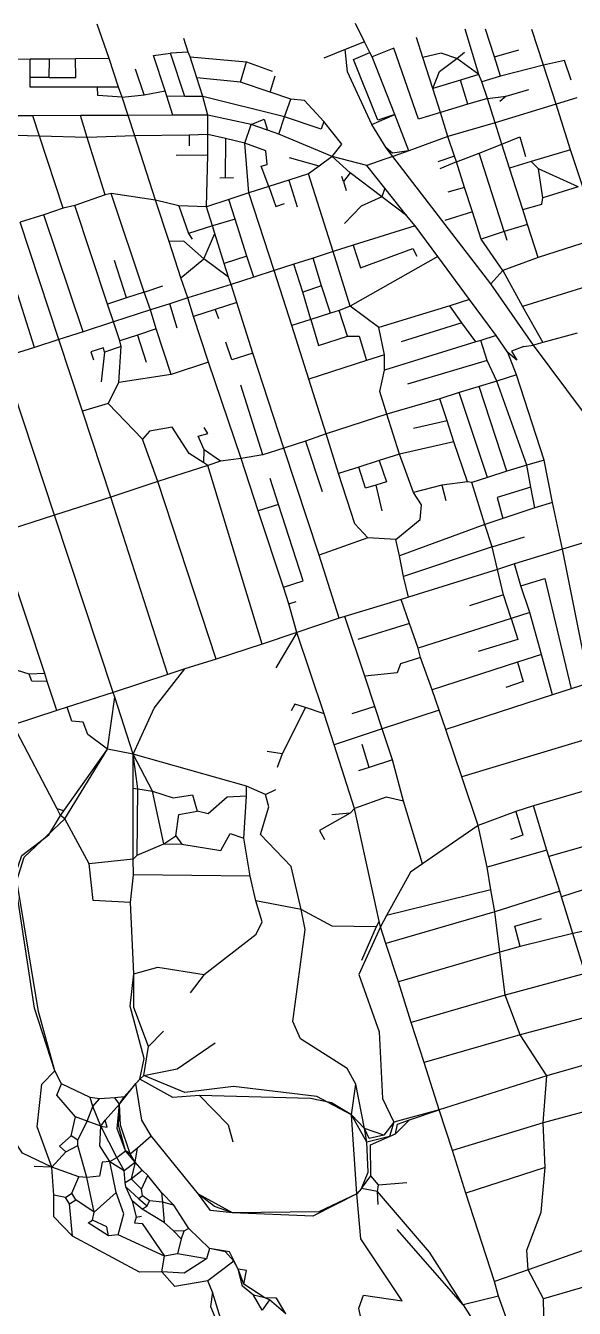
# Model space of a CAD drawing. Header units: metres. Extents: x 609554 to 651406, y 4826501 to 4857446.
# Drawn here: x 623561 to 624815, y 4833132 to 4836062 of the extents above; entities that cross this region are included whole.
import ezdxf

# ---------------------------------------------------------------- set-up
doc = ezdxf.new("R2010")
doc.units = ezdxf.units.M

msp = doc.modelspace()

# ---------------------------------------------------------------- linework, layer by layer
at = {"layer": 'ROADS'}
for points in [[(623751.7, 4835986.6), (623724.3, 4836065.5)], [(624335.1, 4836025.4), (624314.8, 4836066.6)], [(623931.9, 4836001.1), (623922.1, 4836032.9)], [(624468.8, 4835989.4), (624454.3, 4836034.9)], [(624597.2, 4835950.2), (624565.7, 4836053.9)], [(624633, 4835990.6), (624612.4, 4836054)], [(624744.9, 4835971.6), (624718.4, 4836053.4)], [(623931.9, 4836001.1), (623891.9, 4835998.8)], [(623936.8, 4835990.8), (623931.9, 4836001.1)], [(624290.9, 4836007.5), (624242.3, 4835987.9)], [(624335.1, 4836025.4), (624290.9, 4836007.5)], [(624352, 4835836.2), (624296.2, 4835956.2), (624290.9, 4836007.5)], [(624404.7, 4835859.4), (624365.7, 4835846.2), (624309.9, 4835984.9), (624347.6, 4836000.8)], [(624347.6, 4836000.8), (624335.1, 4836025.4)], [(624353.1, 4835990.7), (624347.6, 4836000.8)], [(624509.2, 4835863.5), (624458.5, 4835848.2), (624402.3, 4836010.6), (624353.1, 4835990.7)], [(624546.7, 4835987.3), (624564.3, 4836001.2)], [(624633, 4835990.6), (624688.3, 4836007)], [(623571, 4835985.4), (623462.7, 4835984.8)], [(623614.8, 4835985.7), (623571, 4835985.4)], [(623571.1, 4835943.2), (623571, 4835985.4)], [(623614.3, 4835943.7), (623675, 4835943.6), (623674.9, 4835985.9)], [(623614.3, 4835943.7), (623614.8, 4835985.7)], [(623674.9, 4835985.9), (623614.8, 4835985.7)], [(623751.7, 4835986.6), (623674.9, 4835985.9)], [(623773.1, 4835921.8), (623751.7, 4835986.6)], [(623879.4, 4835913.3), (623852.7, 4835993.8), (623891.9, 4835998.8)], [(623924.6, 4835900.3), (623891.9, 4835998.8)], [(623936.8, 4835990.8), (624065.4, 4835979.4)], [(623952, 4835942.5), (623936.8, 4835990.8)], [(624051.8, 4835933), (624065.4, 4835979.4)], [(624065.4, 4835979.4), (624124.1, 4835957.8)], [(624404.7, 4835859.4), (624353.1, 4835990.7)], [(624546.7, 4835987.3), (624510.5, 4835999.1), (624468.8, 4835989.4)], [(624491.7, 4835918.2), (624468.8, 4835989.4)], [(624491.7, 4835918.2), (624506.7, 4835957.2), (624546.7, 4835987.3)], [(624597.2, 4835950.2), (624546.7, 4835987.3)], [(624646.2, 4835946.7), (624633, 4835990.6)], [(624744.9, 4835971.6), (624646.2, 4835946.7)], [(624808, 4835937.2), (624792.6, 4835982.4), (624744.9, 4835971.6)], [(624773.7, 4835882.7), (624744.9, 4835971.6)], [(623724.8, 4835921.2), (623570.8, 4835921.8), (623571.1, 4835943.2)], [(623614.3, 4835943.7), (623571.1, 4835943.2)], [(623831.2, 4835904.1), (623812.1, 4835962.6)], [(624051.8, 4835933), (623952, 4835942.5)], [(623965.5, 4835900), (623952, 4835942.5)], [(624119.5, 4835909.9), (624130.8, 4835947.3)], [(624597.2, 4835950.2), (624554.6, 4835937.3)], [(624603.8, 4835933.7), (624597.2, 4835950.2)], [(624646.2, 4835946.7), (624603.8, 4835933.7)], [(623773.1, 4835921.8), (623724.8, 4835921.2)], [(623780.9, 4835898.5), (623725.3, 4835902.3), (623724.8, 4835921.2)], [(623780.9, 4835898.5), (623773.1, 4835921.8)], [(623831.2, 4835904.1), (623879.4, 4835913.3)], [(623883.5, 4835901.1), (623879.4, 4835913.3)], [(624119.5, 4835909.9), (624051.8, 4835933)], [(624554.6, 4835937.3), (624491.7, 4835918.2)], [(624509.2, 4835863.5), (624491.7, 4835918.2)], [(624571.3, 4835882.6), (624554.6, 4835937.3)], [(624616.5, 4835895.5), (624603.8, 4835933.7)], [(624659.4, 4835901.2), (624711.2, 4835916)], [(623780.9, 4835898.5), (623831.2, 4835904.1)], [(623795, 4835856.7), (623780.9, 4835898.5)], [(623924.6, 4835900.3), (623883.5, 4835901.1)], [(623896.9, 4835857.9), (623883.5, 4835901.1)], [(623965.5, 4835900), (623924.6, 4835900.3)], [(624152.4, 4835853.9), (623965.5, 4835900)], [(623977, 4835857.2), (623965.5, 4835900)], [(624166.7, 4835894.3), (624119.5, 4835909.9)], [(624152.4, 4835853.9), (624166.7, 4835894.3)], [(624242.7, 4835842.8), (624198.3, 4835891), (624166.7, 4835894.3)], [(624616.5, 4835895.5), (624571.3, 4835882.6)], [(624616.5, 4835895.5), (624659.4, 4835901.2)], [(624633.9, 4835840), (624616.5, 4835895.5)], [(624773.7, 4835882.7), (624633.9, 4835840)], [(624659.4, 4835901.2), (624644.7, 4835888.6)], [(624820.9, 4835897.4), (624773.7, 4835882.7)], [(624806.8, 4835778.3), (624773.7, 4835882.7)], [(623577.2, 4835856.2), (623468, 4835856.3)], [(623685.8, 4835856.9), (623577.2, 4835856.2)], [(623592.5, 4835809.5), (623577.2, 4835856.2)], [(623701.4, 4835806.6), (623685.8, 4835856.9)], [(623795, 4835856.7), (623685.8, 4835856.9)], [(623896.9, 4835857.9), (623795, 4835856.7)], [(623810.1, 4835810.3), (623795, 4835856.7)], [(623977, 4835857.2), (623896.9, 4835857.9)], [(623976.9, 4835813.1), (623977, 4835857.2)], [(624076.2, 4835836.4), (623977, 4835857.2)], [(624139.8, 4835814), (624152.4, 4835853.9)], [(624242.7, 4835842.8), (624236, 4835825.4), (624152.4, 4835853.9)], [(624352, 4835836.2), (624404.7, 4835859.4)], [(624437, 4835775.7), (624404.7, 4835859.4)], [(624571.3, 4835882.6), (624509.2, 4835863.5)], [(624526.3, 4835808.6), (624509.2, 4835863.5)], [(624062, 4835793.3), (624076.2, 4835836.4)], [(624076.2, 4835836.4), (624106.2, 4835848.3), (624113.7, 4835823.2)], [(624113.7, 4835823.2), (624076.2, 4835836.4)], [(624261.1, 4835763.2), (624283.2, 4835791.5), (624242.7, 4835842.8)], [(624384.9, 4835783.2), (624352, 4835836.2)], [(624633.9, 4835840), (624526.3, 4835808.6)], [(624649.8, 4835791.2), (624633.9, 4835840)], [(623592.5, 4835809.5), (623480.6, 4835812.8)], [(623646.6, 4835644.7), (623592.5, 4835809.5)], [(623701.4, 4835806.6), (623592.5, 4835809.5)], [(623810.1, 4835810.3), (623701.4, 4835806.6)], [(623742.3, 4835675.3), (623701.4, 4835806.6)], [(623934.7, 4835812.1), (623810.1, 4835810.3)], [(623857.5, 4835663.2), (623810.1, 4835810.3)], [(623976.9, 4835813.1), (623934.7, 4835812.1)], [(623934.7, 4835812.1), (623934.7, 4835787.5)], [(623976.8, 4835765.8), (623976.9, 4835813.1)], [(624017.5, 4835803.9), (623976.9, 4835813.1)], [(624017.5, 4835803.9), (624016.5, 4835714)], [(624062, 4835793.3), (624017.5, 4835803.9)], [(624139.8, 4835814), (624113.7, 4835823.2)], [(624261.1, 4835763.2), (624139.8, 4835814)], [(624526.3, 4835808.6), (624437, 4835775.7)], [(624541.3, 4835763.5), (624526.3, 4835808.6)], [(624649.8, 4835791.2), (624690.8, 4835808.1), (624703.9, 4835763.3)], [(623976.8, 4835765.8), (623904.5, 4835765.3)], [(623974.2, 4835647.9), (623976.8, 4835765.8)], [(624117, 4835694.8), (624099.3, 4835740.8), (624112.6, 4835744.5), (624109.7, 4835776.2), (624062, 4835793.3)], [(624071, 4835680.2), (624062, 4835793.3)], [(624399.9, 4835763.3), (624384.9, 4835783.2)], [(624437, 4835775.7), (624399.5, 4835770.9), (624384.9, 4835783.2)], [(624437, 4835775.7), (624399.9, 4835763.3)], [(624545.5, 4835750.6), (624597.4, 4835770.8)], [(624597.4, 4835770.8), (624649.8, 4835791.2)], [(624654.8, 4835591.6), (624597.4, 4835770.8)], [(624667.2, 4835736.6), (624649.8, 4835791.2)], [(624806.8, 4835778.3), (624716.8, 4835751.4)], [(624837.8, 4835684.6), (624806.8, 4835778.3)], [(624231.4, 4835741.3), (624164.1, 4835759.8)], [(624231.4, 4835741.3), (624207.1, 4835723.4)], [(624261.1, 4835763.2), (624231.4, 4835741.3)], [(624340.8, 4835742.7), (624261.1, 4835763.2)], [(624302.7, 4835726), (624261.1, 4835763.2)], [(624382.1, 4835757.2), (624340.8, 4835742.7)], [(624382, 4835690.6), (624340.8, 4835742.7)], [(624399.9, 4835763.3), (624382.1, 4835757.2)], [(624623.9, 4835472.1), (624399.9, 4835763.3)], [(624541.3, 4835763.5), (624503.2, 4835751.1)], [(624545.5, 4835750.6), (624507.5, 4835734.6)], [(624545.5, 4835750.6), (624541.3, 4835763.5)], [(624563.9, 4835692.6), (624545.5, 4835750.6)], [(624716.8, 4835751.4), (624667.2, 4835736.6)], [(624697.4, 4835641.8), (624667.2, 4835736.6)], [(624733.5, 4835734.9), (624716.8, 4835751.4)], [(624016.5, 4835714), (624004.8, 4835713.3)], [(624016.5, 4835714), (624035.5, 4835715.5)], [(624162.2, 4835709.2), (624117, 4835694.8)], [(624207.1, 4835723.4), (624162.2, 4835709.2)], [(624162.2, 4835709.2), (624181.6, 4835648.2)], [(624263.5, 4835546), (624207.1, 4835723.4)], [(624287.1, 4835706.1), (624283.7, 4835717.2)], [(624302.7, 4835726), (624287.1, 4835706.1)], [(624375.1, 4835671.1), (624302.7, 4835726)], [(624823.8, 4835693.5), (624733.5, 4835734.9)], [(624742.8, 4835668.4), (624733.5, 4835734.9)], [(623756, 4835678.8), (623742.3, 4835675.3)], [(623857.5, 4835663.2), (623756, 4835678.8)], [(623831.3, 4835453.2), (623756, 4835678.8)], [(624071, 4835680.2), (624025.5, 4835665)], [(624117, 4835694.8), (624071, 4835680.2)], [(624128.6, 4835502.6), (624071, 4835680.2)], [(624117, 4835694.8), (624132.6, 4835648.7), (624152.6, 4835655.4)], [(624287.1, 4835706.1), (624293.2, 4835685.7)], [(624382, 4835690.6), (624375.1, 4835671.1)], [(624431.1, 4835628.6), (624382, 4835690.6)], [(624563.9, 4835692.6), (624526.2, 4835681.4)], [(624582.1, 4835636.9), (624563.9, 4835692.6)], [(624823.8, 4835693.5), (624742.8, 4835668.4)], [(623673, 4835651.3), (623646.6, 4835644.7)], [(623742.3, 4835675.3), (623673, 4835651.3)], [(623747.4, 4835426), (623673, 4835651.3)], [(623910.9, 4835650.3), (623857.5, 4835663.2)], [(623888.5, 4835568.7), (623857.5, 4835663.2)], [(623974.2, 4835647.9), (623910.9, 4835650.3)], [(623910.9, 4835650.3), (623932.8, 4835587.4)], [(624025.5, 4835665), (623974.2, 4835647.9)], [(624039.6, 4835620.2), (624025.5, 4835665)], [(624375.1, 4835671.1), (624328, 4835650), (624289.4, 4835609.9)], [(624431.1, 4835628.6), (624375.1, 4835671.1)], [(624697.4, 4835641.8), (624740.8, 4835654.3), (624742.8, 4835668.4)], [(623602, 4835630.1), (623548, 4835612.8)], [(623646.6, 4835644.7), (623602, 4835630.1)], [(623692.2, 4835362.9), (623602, 4835630.1)], [(623987.6, 4835604.7), (623974.2, 4835647.9)], [(624039.6, 4835620.2), (623987.6, 4835604.7)], [(624066.3, 4835535.8), (624039.6, 4835620.2)], [(624450.9, 4835605), (624431.1, 4835628.6)], [(624582.1, 4835636.9), (624519.2, 4835616.9)], [(624602.2, 4835573.9), (624582.1, 4835636.9)], [(624707.8, 4835608.1), (624697.4, 4835641.8)], [(623636.6, 4835344.8), (623548, 4835612.8)], [(623987.6, 4835604.7), (623932.8, 4835587.4)], [(623992.8, 4835587.4), (623987.6, 4835604.7)], [(624450.9, 4835605), (624309.3, 4835560.4)], [(624502.8, 4835534.7), (624450.9, 4835605)], [(624654.8, 4835591.6), (624602.2, 4835573.9)], [(624707.8, 4835608.1), (624654.8, 4835591.6)], [(624654.8, 4835591.6), (624660.9, 4835571.9)], [(624732.4, 4835532.5), (624707.8, 4835608.1)], [(623967.9, 4835529), (623922.5, 4835569.4), (623888.5, 4835568.7)], [(623915.7, 4835486.1), (623888.5, 4835568.7)], [(623932.8, 4835587.4), (623941.5, 4835574.5)], [(623967.9, 4835529), (623992.8, 4835587.4)], [(624014.7, 4835518.9), (623992.8, 4835587.4)], [(624309.3, 4835560.4), (624263.5, 4835546)], [(624309.3, 4835560.4), (624326.1, 4835508.9), (624446.1, 4835552.9), (624455, 4835535.7)], [(624651.9, 4835502.7), (624602.2, 4835573.9)], [(624873, 4835577.2), (624732.4, 4835532.5)], [(624066.3, 4835535.8), (624014.7, 4835518.9)], [(624082.1, 4835487.4), (624066.3, 4835535.8)], [(624263.5, 4835546), (624218, 4835530.7)], [(624302.3, 4835421.1), (624263.5, 4835546)], [(624502.8, 4835534.7), (624302.3, 4835421.1)], [(624575.3, 4835436.3), (624502.8, 4835534.7)], [(624732.4, 4835532.5), (624651.9, 4835502.7)], [(623791.4, 4835440.3), (623764.1, 4835525.7)], [(623915.7, 4835486.1), (623967.9, 4835529)], [(624024.5, 4835487.7), (623967.9, 4835529)], [(624024.5, 4835487.7), (624014.7, 4835518.9)], [(624128.6, 4835502.6), (624082.1, 4835487.4)], [(624174.1, 4835517), (624128.6, 4835502.6)], [(624168.9, 4835376.7), (624128.6, 4835502.6)], [(624218, 4835530.7), (624174.1, 4835517)], [(624194.6, 4835452.8), (624174.1, 4835517)], [(624237.4, 4835467.6), (624218, 4835530.7)], [(624651.9, 4835502.7), (624623.9, 4835472.1)], [(624651.9, 4835502.7), (624696.9, 4835420.5)], [(623580.5, 4835327.1), (623530, 4835488.1)], [(623931.7, 4835440), (623915.7, 4835486.1)], [(624030.2, 4835471), (624024.5, 4835487.7)], [(624082.1, 4835487.4), (624030.2, 4835471)], [(623831.3, 4835453.2), (623791.4, 4835440.3)], [(623831.3, 4835453.2), (623873.9, 4835467.6)], [(623846.2, 4835412.6), (623831.3, 4835453.2)], [(624030.2, 4835471), (623931.7, 4835440)], [(624043.8, 4835429.4), (624030.2, 4835471)], [(624237.4, 4835467.6), (624194.6, 4835452.8)], [(624212.8, 4835390.9), (624194.6, 4835452.8)], [(624257.5, 4835405.1), (624237.4, 4835467.6)], [(624722.1, 4835332), (624623.9, 4835472.1)], [(624853.6, 4835469.1), (624696.9, 4835420.5)], [(623791.4, 4835440.3), (623747.4, 4835426)], [(623761.7, 4835385.1), (623747.4, 4835426)], [(623890.5, 4835426.7), (623846.2, 4835412.6)], [(623931.7, 4835440), (623890.5, 4835426.7)], [(623907.1, 4835371.2), (623890.5, 4835426.7)], [(623944.6, 4835397.7), (623931.7, 4835440)], [(624043.8, 4835429.4), (623994.1, 4835413.6)], [(624080.2, 4835313.7), (624043.8, 4835429.4)], [(624302.3, 4835421.1), (624277.6, 4835411.5)], [(624367.8, 4835372.8), (624302.3, 4835421.1)], [(624530.2, 4835421.6), (624367.8, 4835372.8)], [(624575.3, 4835436.3), (624530.2, 4835421.6)], [(624558.3, 4835382.8), (624530.2, 4835421.6)], [(624636.2, 4835354), (624575.3, 4835436.3)], [(624696.9, 4835420.5), (624742.9, 4835338.4)], [(623761.7, 4835385.1), (623692.2, 4835362.9)], [(623846.2, 4835412.6), (623761.7, 4835385.1)], [(623776, 4835342.2), (623761.7, 4835385.1)], [(623859.1, 4835369.2), (623846.2, 4835412.6)], [(623994.1, 4835413.6), (623944.6, 4835397.7)], [(623978.8, 4835292.9), (623944.6, 4835397.7)], [(623994.1, 4835413.6), (624001.2, 4835393.3)], [(624212.8, 4835390.9), (624168.9, 4835376.7)], [(624257.5, 4835405.1), (624212.8, 4835390.9)], [(624212.8, 4835390.9), (624230.2, 4835331.4), (624296.8, 4835352.4)], [(624277.6, 4835411.5), (624257.5, 4835405.1)], [(624296.8, 4835352.4), (624277.6, 4835411.5)], [(623692.2, 4835362.9), (623636.6, 4835344.8)], [(623859.1, 4835369.2), (623816.2, 4835354.8)], [(623893.2, 4835265.4), (623859.1, 4835369.2)], [(624208, 4835254.4), (624168.9, 4835376.7)], [(624380.9, 4835309.8), (624367.8, 4835372.8)], [(624558.3, 4835382.8), (624419.2, 4835339.5)], [(624590.3, 4835339.5), (624558.3, 4835382.8)], [(624821.6, 4835359.3), (624742.9, 4835338.4)], [(623580.5, 4835327.1), (623508, 4835304.1)], [(623636.6, 4835344.8), (623580.5, 4835327.1)], [(623690.6, 4835181.2), (623636.6, 4835344.8)], [(623740.8, 4835316.2), (623738.4, 4835326.3), (623709.8, 4835316.8), (623715.6, 4835298.5)], [(623779.3, 4835328.7), (623740.8, 4835316.2)], [(623773.3, 4835246.5), (623779.3, 4835328.7)], [(623816.2, 4835354.8), (623776, 4835342.2)], [(623779.3, 4835328.7), (623776, 4835342.2)], [(623816.2, 4835354.8), (623836.3, 4835293)], [(624080.2, 4835313.7), (624032.3, 4835298.3), (624018.3, 4835339.1)], [(624296.8, 4835352.4), (624323.4, 4835352.5), (624340, 4835297)], [(624590.3, 4835339.5), (624381.4, 4835274.7)], [(624601.2, 4835342.8), (624590.3, 4835339.5)], [(624636.2, 4835354), (624601.2, 4835342.8)], [(624615.9, 4835296.8), (624601.2, 4835342.8)], [(624663.3, 4835315.1), (624636.2, 4835354)], [(624699.4, 4835329.3), (624671.4, 4835318.6), (624683.6, 4835298.2), (624663.3, 4835315.1)], [(624699.4, 4835329.3), (624722.1, 4835332)], [(624742.9, 4835338.4), (624722.1, 4835332)], [(624836, 4835179.4), (624722.1, 4835332)], [(623626.8, 4834943.9), (623508, 4835304.1)], [(623740.8, 4835316.2), (623732.9, 4835248.3)], [(624151.1, 4835096.7), (624080.2, 4835313.7)], [(624340, 4835297), (624208, 4835254.4)], [(624380.9, 4835309.8), (624340, 4835297)], [(624381.4, 4835274.7), (624380.9, 4835309.8)], [(624615.9, 4835296.8), (624433.7, 4835243.3)], [(624637.7, 4835250), (624615.9, 4835296.8)], [(624683.2, 4835264.4), (624663.3, 4835315.1)], [(623978.8, 4835292.9), (623893.2, 4835265.4)], [(624053.3, 4835073.3), (623978.8, 4835292.9)], [(624386.4, 4835174.7), (624370.4, 4835226.3), (624381.4, 4835274.7)], [(623749.1, 4835199.1), (623773.3, 4835246.5)], [(623893.2, 4835265.4), (623773.3, 4835246.5)], [(624103.1, 4835081.7), (624052.9, 4835240.9)], [(624247.6, 4835129.9), (624208, 4835254.4)], [(624637.7, 4835250), (624597.4, 4835237.5)], [(624683.2, 4835264.4), (624637.7, 4835250)], [(624706.8, 4835057.6), (624637.7, 4835250)], [(624745.9, 4835069.4), (624683.2, 4835264.4)], [(624507.7, 4835209.7), (624386.4, 4835174.7)], [(624552.2, 4835223.6), (624507.7, 4835209.7)], [(624524.2, 4835159.5), (624507.7, 4835209.7)], [(624597.4, 4835237.5), (624552.2, 4835223.6)], [(624616.6, 4835029.5), (624552.2, 4835223.6)], [(624661.2, 4835044.1), (624597.4, 4835237.5)], [(623749.1, 4835199.1), (623690.6, 4835181.2)], [(623755.3, 4834985.1), (623690.6, 4835181.2)], [(623827.8, 4835117.4), (623749.1, 4835199.1)], [(624386.4, 4835174.7), (624247.6, 4835129.9)], [(624415.5, 4835083.1), (624386.4, 4835174.7)], [(624524.2, 4835159.5), (624447.7, 4835141.8)], [(624539.9, 4835110.9), (624524.2, 4835159.5)], [(623968.3, 4835063.4), (623934.6, 4835084.6), (623895.4, 4835144.5), (623843.8, 4835136), (623827.8, 4835117.4)], [(623968.9, 4835092.8), (623954.9, 4835123.9), (623977.1, 4835130.2), (623968.9, 4835143.7)], [(624247.6, 4835129.9), (624200.4, 4835112.7)], [(624276.1, 4835038.7), (624247.6, 4835129.9)], [(623862.7, 4835020.6), (623827.8, 4835117.4)], [(623968.3, 4835063.4), (623968.9, 4835092.8)], [(624006.2, 4835067), (623968.9, 4835092.8)], [(624151.1, 4835096.7), (624103.1, 4835081.7)], [(624200.4, 4835112.7), (624151.1, 4835096.7)], [(624232.1, 4834852), (624151.1, 4835096.7)], [(624200.4, 4835112.7), (624238.9, 4834997.5)], [(624539.9, 4835110.9), (624415.5, 4835083.1)], [(624570.7, 4835019.6), (624539.9, 4835110.9)], [(623977.4, 4835057.4), (623968.3, 4835063.4)], [(624006.2, 4835067), (623977.4, 4835057.4)], [(624053.3, 4835073.3), (624006.2, 4835067)], [(624103.1, 4835081.7), (624053.3, 4835073.3)], [(624092.4, 4834954), (624053.3, 4835073.3)], [(624369.2, 4835068.4), (624322.1, 4835053.5)], [(624369.2, 4835068.4), (624385.4, 4835019.9), (624361.2, 4835012.2)], [(624415.5, 4835083.1), (624369.2, 4835068.4)], [(624447.3, 4834995.7), (624415.5, 4835083.1)], [(624745.9, 4835069.4), (624706.8, 4835057.6)], [(624764.9, 4834972.7), (624745.9, 4835069.4)], [(623977.4, 4835057.4), (623862.7, 4835020.6)], [(624101.2, 4834649.2), (623977.4, 4835057.4)], [(624322.1, 4835053.5), (624276.1, 4835038.7)], [(624342.9, 4834891.7), (624313.1, 4834924.2), (624276.1, 4835038.7)], [(624361.2, 4835012.2), (624337.8, 4835005.1), (624322.1, 4835053.5)], [(624661.2, 4835044.1), (624616.6, 4835029.5)], [(624706.8, 4835057.6), (624661.2, 4835044.1)], [(624716.1, 4835008), (624706.8, 4835057.6)], [(623862.7, 4835020.6), (623755.3, 4834985.1)], [(623996.5, 4834614.8), (623862.7, 4835020.6)], [(624138.9, 4834968), (624119.5, 4835027.2)], [(624361.2, 4835012.2), (624375.4, 4834953.5)], [(624511.9, 4835012.6), (624447.3, 4834995.7)], [(624570.7, 4835019.6), (624511.9, 4835012.6)], [(624511.9, 4835012.6), (624521.3, 4834976.9)], [(624581, 4835018.3), (624570.7, 4835019.6)], [(624616.6, 4835029.5), (624581, 4835018.3)], [(624610.9, 4834922.8), (624581, 4835018.3)], [(624716.1, 4835008), (624638.4, 4834983.9), (624652, 4834936)], [(624725.2, 4834960.4), (624716.1, 4835008)], [(623755.3, 4834985.1), (623626.8, 4834943.9)], [(623885.5, 4834580), (623755.3, 4834985.1)], [(624407.2, 4834887.8), (624462.4, 4834933.5), (624465.6, 4834967), (624447.3, 4834995.7)], [(624138.9, 4834968), (624092.4, 4834954)], [(624150.3, 4834778.9), (624092.4, 4834954)], [(624150.3, 4834778.9), (624195.4, 4834793.9), (624138.9, 4834968)], [(624725.2, 4834960.4), (624652, 4834936)], [(624764.9, 4834972.7), (624725.2, 4834960.4)], [(624787.8, 4834865.8), (624764.9, 4834972.7)], [(623626.8, 4834943.9), (623498.5, 4834902.8)], [(623760.5, 4834538.5), (623626.8, 4834943.9)], [(624610.9, 4834922.8), (624415.4, 4834850.7)], [(624652, 4834936), (624610.9, 4834922.8)], [(624627.1, 4834871.1), (624610.9, 4834922.8)], [(624996.7, 4834929), (624787.8, 4834865.8)], [(624342.9, 4834891.7), (624232.1, 4834852)], [(624407.2, 4834887.8), (624342.9, 4834891.7)], [(624415.4, 4834850.7), (624407.2, 4834887.8)], [(624627.1, 4834871.1), (624701.6, 4834894.3)], [(624627.1, 4834871.1), (624424.4, 4834803.8)], [(624639.4, 4834819.6), (624627.1, 4834871.1)], [(624787.8, 4834865.8), (624678.3, 4834832.5)], [(624841.9, 4834595.9), (624787.8, 4834865.8)], [(623568.4, 4834580.3), (623471, 4834611.2), (623415, 4834672.6), (623438.2, 4834772.3), (623518.8, 4834839.6)], [(623604.1, 4834582.4), (623518.8, 4834839.6)], [(624277.7, 4834708.6), (624232.1, 4834852)], [(624424.4, 4834803.8), (624415.4, 4834850.7)], [(624678.3, 4834832.5), (624639.4, 4834819.6)], [(624693, 4834782.6), (624678.3, 4834832.5)], [(624435.7, 4834756.5), (624424.4, 4834803.8)], [(624639.4, 4834819.6), (624435.7, 4834756.5)], [(624653.4, 4834761.4), (624639.4, 4834819.6)], [(624693, 4834782.6), (624747.5, 4834799), (624808.3, 4834547.2)], [(624162.3, 4834741.1), (624150.3, 4834778.9)], [(624713.2, 4834721.3), (624693, 4834782.6)], [(624162.3, 4834741.1), (624178.8, 4834746.3)], [(624180.4, 4834675.7), (624162.3, 4834741.1)], [(624419.2, 4834751.4), (624290.5, 4834711.9)], [(624435.7, 4834756.5), (624419.2, 4834751.4)], [(624438.1, 4834695.9), (624419.2, 4834751.4)], [(624653.4, 4834761.4), (624575.6, 4834736.8)], [(624670.7, 4834707.6), (624653.4, 4834761.4)], [(624290.5, 4834711.9), (624277.7, 4834708.6)], [(624336.5, 4834575.7), (624290.5, 4834711.9)], [(624713.2, 4834721.3), (624670.7, 4834707.6)], [(624740.3, 4834625.1), (624713.2, 4834721.3)], [(624277.7, 4834708.6), (624180.4, 4834675.7)], [(624438.1, 4834695.9), (624320.1, 4834659.6)], [(624458, 4834639.7), (624438.1, 4834695.9)], [(624670.7, 4834707.6), (624458, 4834639.7)], [(624670.7, 4834707.6), (624685.9, 4834659.6), (624595.2, 4834632.1)], [(624180.4, 4834675.7), (624101.2, 4834649.2)], [(624180.4, 4834675.7), (624132.7, 4834594.9)], [(624242.9, 4834489.7), (624180.4, 4834675.7)], [(624101.2, 4834649.2), (623996.5, 4834614.8)], [(624463.4, 4834618.3), (624458, 4834639.7)], [(624740.3, 4834625.1), (624685.4, 4834608.1)], [(624765.2, 4834533.3), (624740.3, 4834625.1)], [(623996.5, 4834614.8), (623924.6, 4834592.7)], [(624463.4, 4834618.3), (624417.7, 4834604.1), (624410.2, 4834583.9), (624336.5, 4834575.7)], [(624490.2, 4834544.9), (624463.4, 4834618.3)], [(624685.4, 4834608.1), (624490.2, 4834544.9)], [(624685.4, 4834608.1), (624698.5, 4834563.5), (624658.2, 4834550.3)], [(623604.1, 4834582.4), (623568.4, 4834580.3)], [(623609.8, 4834564.1), (623574.8, 4834564.5), (623568.4, 4834580.3)], [(623609.8, 4834564.1), (623604.1, 4834582.4)], [(623631.5, 4834497.2), (623609.8, 4834564.1)], [(623885.5, 4834580), (623760.5, 4834538.5)], [(623806.4, 4834397.5), (623854.5, 4834503.2), (623924.6, 4834592.7)], [(623924.6, 4834592.7), (623885.5, 4834580)], [(624359.2, 4834506.8), (624336.5, 4834575.7)], [(623760.5, 4834538.5), (623655.8, 4834505.1)], [(623764.5, 4834528.2), (623760.5, 4834538.5)], [(624506.2, 4834498.5), (624490.2, 4834544.9)], [(624808.3, 4834547.2), (624765.2, 4834533.3)], [(624848, 4834560), (624808.3, 4834547.2)], [(623747.4, 4834409.2), (623764.5, 4834528.2)], [(623806.4, 4834397.5), (623764.5, 4834528.2)], [(624200.3, 4834504.4), (624176, 4834512.1), (624167.6, 4834496.6)], [(624359.2, 4834506.8), (624306.3, 4834489.6)], [(624376.1, 4834455.6), (624359.2, 4834506.8)], [(624765.2, 4834533.3), (624521.5, 4834453.8)], [(623631.5, 4834497.2), (623531.9, 4834465)], [(623655.8, 4834505.1), (623631.5, 4834497.2)], [(623747.4, 4834409.2), (623702.6, 4834443), (623691.9, 4834470.9), (623665.8, 4834473.3), (623655.8, 4834505.1)], [(624200.3, 4834504.4), (624146.8, 4834398.8)], [(624242.9, 4834489.7), (624200.3, 4834504.4)], [(624265.7, 4834419.3), (624242.9, 4834489.7)], [(624506.2, 4834498.5), (624376.1, 4834455.6)], [(624521.5, 4834453.8), (624506.2, 4834498.5)], [(623632.3, 4834272.8), (623531.9, 4834465)], [(624376.1, 4834455.6), (624265.7, 4834419.3)], [(624399.7, 4834384.9), (624376.1, 4834455.6)], [(624558.3, 4834345.9), (624521.5, 4834453.8)], [(624312.5, 4834273.9), (624265.7, 4834419.3)], [(624346.3, 4834367.4), (624330.2, 4834419.8)], [(624879.6, 4834442.8), (624558.3, 4834345.9)], [(623648, 4834268), (623747.4, 4834409.2)], [(623650.5, 4834250.1), (623747.4, 4834409.2)], [(623806.4, 4834397.5), (623747.4, 4834409.2)], [(623806.2, 4834320), (623806.4, 4834397.5)], [(623850.8, 4834313.5), (623806.4, 4834397.5)], [(624065.5, 4834324.3), (623806.4, 4834397.5)], [(623817, 4834318.7), (623806.4, 4834397.5)], [(624146.8, 4834398.8), (624113.2, 4834403.8)], [(624146.8, 4834398.8), (624135.4, 4834367.1)], [(624346.3, 4834367.4), (624321.9, 4834359.8)], [(624399.7, 4834384.9), (624346.3, 4834367.4)], [(624424.8, 4834290.2), (624399.7, 4834384.9)], [(624595.2, 4834234.9), (624558.3, 4834345.9)], [(624909.4, 4834334.3), (624721.6, 4834279.4)], [(623806.5, 4834158.1), (623806.2, 4834320)], [(623806.2, 4834320), (623817, 4834318.7)], [(623815.6, 4834166.7), (623817, 4834318.7)], [(623817, 4834318.7), (623850.8, 4834313.5)], [(623876.4, 4834193), (623850.8, 4834313.5)], [(623850.8, 4834313.5), (623897.6, 4834298.4), (623942, 4834305), (623952.9, 4834267.4)], [(624065.7, 4834302), (624021.5, 4834299.4), (623977.8, 4834261.4), (623952.9, 4834267.4)], [(624059.5, 4834205.6), (624065.7, 4834302)], [(624065.7, 4834302), (624065.5, 4834324.3)], [(624108.9, 4834305.7), (624065.5, 4834324.3)], [(624190.7, 4834043), (624167.5, 4834141.3), (624097.6, 4834214.6), (624116.8, 4834277.5), (624108.9, 4834305.7)], [(624108.9, 4834305.7), (624132.5, 4834316.7)], [(623640.5, 4834257.8), (623632.3, 4834272.8)], [(623648, 4834268), (623632.3, 4834272.8)], [(624312.5, 4834273.9), (624302.6, 4834263.3)], [(624424.8, 4834290.2), (624385, 4834299.9), (624312.5, 4834273.9)], [(624368.7, 4834016), (624312.5, 4834273.9)], [(624467.9, 4834147.1), (624424.8, 4834290.2)], [(624721.6, 4834279.4), (624681.2, 4834267)], [(624752.6, 4834178.2), (624721.6, 4834279.4)], [(623627.5, 4833674.7), (623581, 4833817.8), (623535, 4834117.4), (623552.2, 4834166.3), (623613.3, 4834213.7), (623640.5, 4834257.8)], [(623627.5, 4833674.7), (623589.6, 4833809.7), (623540.6, 4834109.2), (623557.2, 4834162.2), (623650.5, 4834250.1)], [(623640.5, 4834257.8), (623648, 4834268)], [(623650.5, 4834250.1), (623640.5, 4834257.8)], [(623705.7, 4834147.5), (623650.5, 4834250.1)], [(623904.3, 4834211.3), (623910.5, 4834260.1), (623952.9, 4834267.4)], [(624302.6, 4834263.3), (624232.4, 4834223.2), (624244.1, 4834202.8)], [(624302.6, 4834263.3), (624261, 4834259.1)], [(624681.2, 4834267), (624595.2, 4834234.9)], [(624681.2, 4834267), (624697.6, 4834212.6), (624669.5, 4834202.5)], [(623917.6, 4834192.1), (624007, 4834177.5), (624028.2, 4834216.3), (624059.5, 4834205.6)], [(624595.2, 4834234.9), (624467.9, 4834147.1)], [(624615.9, 4834139.4), (624595.2, 4834234.9)], [(623815.6, 4834166.7), (623876.4, 4834193)], [(623876.4, 4834193), (623904.3, 4834211.3)], [(623876.4, 4834193), (623917.6, 4834192.1)], [(623904.3, 4834211.3), (623917.6, 4834192.1)], [(624073.9, 4834118.8), (624059.5, 4834205.6)], [(624898.7, 4834204.3), (624757.2, 4834163.9)], [(623806.5, 4834158.1), (623705.7, 4834147.5)], [(623806.5, 4834158.1), (623815.6, 4834166.7)], [(623806.8, 4834122.5), (623806.5, 4834158.1)], [(624752.6, 4834178.2), (624615.9, 4834139.4)], [(624757.2, 4834163.9), (624752.6, 4834178.2)], [(624781.9, 4834084.9), (624757.2, 4834163.9)], [(623800.3, 4834058.8), (623714.7, 4834063.2), (623705.7, 4834147.5)], [(624467.9, 4834147.1), (624440.8, 4834127.9), (624386, 4834029.5)], [(624623.9, 4834087.9), (624615.9, 4834139.4)], [(623800.3, 4834058.8), (623806.8, 4834122.5)], [(624073.9, 4834118.8), (623806.8, 4834122.5)], [(624086.6, 4834062.7), (624073.9, 4834118.8)], [(624623.9, 4834087.9), (624386, 4834029.5)], [(624633.3, 4834037.6), (624623.9, 4834087.9)], [(624781.9, 4834084.9), (624633.3, 4834037.6)], [(624785.6, 4834072.2), (624781.9, 4834084.9)], [(624835.1, 4834087.5), (624785.6, 4834072.2)], [(624811.4, 4833988.4), (624785.6, 4834072.2)], [(623808.2, 4833896), (623800.3, 4834058.8)], [(623968.8, 4833894.6), (624087.6, 4833986.5), (624101.3, 4834014.5), (624086.6, 4834062.7)], [(624190.7, 4834043), (624086.6, 4834062.7)], [(624315.8, 4833644), (624295.4, 4833679.7), (624189.1, 4833747.2), (624171.2, 4833786.7), (624199.5, 4833997.2), (624190.7, 4834043)], [(624362, 4834003.1), (624261.7, 4834005), (624190.7, 4834043)], [(624633.3, 4834037.6), (624384.5, 4833965.2)], [(624645, 4833945.3), (624633.3, 4834037.6)], [(624368.7, 4834016), (624362, 4834003.1)], [(624372.3, 4834003.5), (624368.7, 4834016)], [(624386, 4834029.5), (624372.3, 4834003.5)], [(624691.2, 4833958.5), (624678.8, 4834004.7), (624740.5, 4834022)], [(623620.3, 4833454.4), (623553.1, 4833486.5), (623535.6, 4833512.9), (623476, 4833647.1), (623458.9, 4833740.3), (623416.2, 4833796.5), (623412.4, 4833836.4), (623381.7, 4833864.7), (623348.8, 4834000.8)], [(624372.3, 4834003.5), (624322.5, 4833894.7), (624368.6, 4833763.2), (624376.3, 4833611.2), (624402.5, 4833557.2)], [(624362, 4834003.1), (624328.9, 4833926.3)], [(624384.5, 4833965.2), (624372.3, 4834003.5)], [(624811.4, 4833988.4), (624691.2, 4833958.5)], [(624861.4, 4833998.5), (624811.4, 4833988.4)], [(624839.8, 4833896.9), (624811.4, 4833988.4)], [(624412.8, 4833877.6), (624384.5, 4833965.2)], [(624691.2, 4833958.5), (624645, 4833945.3)], [(624645, 4833945.3), (624412.8, 4833877.6)], [(624657, 4833847.6), (624645, 4833945.3)], [(623822, 4833655), (623831.9, 4833702.3), (623799.5, 4833822.3), (623808.2, 4833896)], [(623841.5, 4833729.6), (623807.7, 4833819.4), (623808.2, 4833896)], [(623808.2, 4833896), (623862.6, 4833910.9), (623968.8, 4833894.6)], [(623968.8, 4833894.6), (623936.5, 4833852.5)], [(624839.8, 4833896.9), (624657, 4833847.6)], [(624442.3, 4833784.8), (624412.8, 4833877.6)], [(624657, 4833847.6), (624442.3, 4833784.8)], [(624691, 4833756.4), (624657, 4833847.6)], [(624868.8, 4833804.2), (624691, 4833756.4)], [(624471.8, 4833693.2), (624442.3, 4833784.8)], [(623841.5, 4833729.6), (623876, 4833764.8)], [(624691, 4833756.4), (624471.8, 4833693.2)], [(624752.6, 4833662.8), (624691, 4833756.4)], [(623831, 4833664), (623907.1, 4833679.3), (623993.8, 4833738.3)], [(623831, 4833664), (623841.5, 4833729.6)], [(624506.4, 4833585.4), (624471.8, 4833693.2)], [(624901.2, 4833705.8), (624752.6, 4833662.8)], [(623620.3, 4833454.4), (623586.8, 4833546.4), (623597.4, 4833644.1), (623627.5, 4833674.7)], [(623642.6, 4833644.8), (623627.5, 4833674.7)], [(623822, 4833655), (623831, 4833664)], [(624305.9, 4833573.7), (624226.7, 4833615.9), (624035.9, 4833638.3), (623924.6, 4833625.2), (623831, 4833664)], [(624752.6, 4833662.8), (624506.4, 4833585.4)], [(624744.1, 4833555.5), (624752.6, 4833662.8)], [(623674.9, 4833569.5), (623632.1, 4833619.1), (623642.6, 4833644.8)], [(623708.4, 4833613.5), (623642.6, 4833644.8)], [(623775.5, 4833598.4), (623812.6, 4833645.1)], [(623785.5, 4833614.6), (623822, 4833655)], [(623812.6, 4833645.1), (623822, 4833655)], [(623847.9, 4833525.6), (623826.1, 4833561.6), (623812.6, 4833645.1)], [(623958.3, 4833618), (623896.9, 4833613.7), (623822, 4833655)], [(624305.9, 4833573.7), (624315.8, 4833644)], [(624335.3, 4833542.6), (624315.8, 4833644)], [(623729.3, 4833610.4), (623708.4, 4833613.5)], [(623713.9, 4833592.8), (623708.4, 4833613.5)], [(623713.9, 4833592.8), (623729.3, 4833610.4)], [(623764.8, 4833613), (623729.3, 4833610.4)], [(623742.6, 4833561.7), (623775.5, 4833598.4)], [(623785.5, 4833614.6), (623764.8, 4833613)], [(623775.5, 4833598.4), (623764.8, 4833613)], [(623789.1, 4833491.4), (623769.7, 4833542.6), (623775.5, 4833598.4)], [(623789.1, 4833491.4), (623773.1, 4833549.9), (623775.5, 4833598.4)], [(623775.5, 4833598.4), (623785.5, 4833614.6)], [(623799.6, 4833485.1), (623777.3, 4833550.2), (623775.5, 4833598.4)], [(623958.3, 4833618), (624023.7, 4833551.1), (624034.6, 4833512.5)], [(624305.9, 4833573.7), (624259.7, 4833601.2), (624212, 4833611.2), (623958.3, 4833618)], [(623664.8, 4833525.8), (623674.9, 4833569.5)], [(623701.3, 4833559.4), (623674.9, 4833569.5)], [(623701.3, 4833559.4), (623713.9, 4833592.8)], [(623732.1, 4833547.9), (623713.9, 4833592.8)], [(624340.5, 4833511.6), (624305.9, 4833573.7)], [(624317.6, 4833393.1), (624305.9, 4833573.7)], [(624335.3, 4833542.6), (624305.9, 4833573.7)], [(624506.4, 4833585.4), (624402.5, 4833557.2)], [(624438.5, 4833562.7), (624506.4, 4833585.4)], [(624536.3, 4833492.6), (624506.4, 4833585.4)], [(624843.1, 4833582.5), (624744.1, 4833555.5)], [(623679.9, 4833515.7), (623701.3, 4833559.4)], [(623732.1, 4833547.9), (623701.3, 4833559.4)], [(623753.4, 4833467.4), (623730.4, 4833502.8), (623732.1, 4833547.9)], [(623732.1, 4833547.9), (623746.8, 4833545.5), (623742.6, 4833561.7)], [(623732.1, 4833547.9), (623742.6, 4833561.7)], [(623769.3, 4833476.6), (623732.1, 4833547.9)], [(624340.5, 4833511.6), (624335.3, 4833542.6)], [(624379.9, 4833527.7), (624335.3, 4833542.6)], [(624379.9, 4833527.7), (624346.3, 4833519.9), (624335.3, 4833542.6)], [(624402.5, 4833557.2), (624392.4, 4833524.7), (624340.5, 4833511.6)], [(624402.5, 4833557.2), (624379.9, 4833527.7)], [(624405.9, 4833530.8), (624410.6, 4833552.8), (624438.5, 4833562.7)], [(624405.9, 4833530.8), (624438.5, 4833562.7)], [(624744.1, 4833555.5), (624536.3, 4833492.6)], [(624748.8, 4833453.6), (624744.1, 4833555.5)], [(623652.7, 4833489.2), (623637.8, 4833502.4), (623664.8, 4833525.8)], [(623679.9, 4833515.7), (623664.8, 4833525.8)], [(623679.8, 4833504), (623679.9, 4833515.7)], [(623816, 4833498.5), (623847.9, 4833525.6)], [(623955.9, 4833392.6), (623847.9, 4833525.6)], [(624328.4, 4833405.7), (624344, 4833443), (624340.5, 4833511.6)], [(624349.8, 4833434.5), (624348.9, 4833505.1), (624405.9, 4833530.8)], [(623620.3, 4833454.4), (623652.7, 4833489.2)], [(623652.7, 4833489.2), (623679.8, 4833504)], [(623700.1, 4833430.4), (623679.8, 4833504)], [(623769.3, 4833476.6), (623789.1, 4833491.4)], [(623799.6, 4833485.1), (623789.1, 4833491.4)], [(623811.2, 4833465.9), (623789.1, 4833491.4)], [(623799.6, 4833485.1), (623816, 4833498.5)], [(623811.2, 4833465.9), (623799.6, 4833485.1)], [(623811.2, 4833465.9), (623816, 4833498.5)], [(624567, 4833395.1), (624536.3, 4833492.6)], [(623620.3, 4833454.4), (623580, 4833455.6)], [(623681.8, 4833432.2), (623620.3, 4833454.4)], [(623624.7, 4833390.6), (623620.3, 4833454.4)], [(623753.4, 4833467.4), (623735.8, 4833465.5), (623729.1, 4833433.6), (623700.1, 4833430.4)], [(623753.4, 4833467.4), (623769.3, 4833476.6)], [(623767.9, 4833396.2), (623753.4, 4833467.4)], [(623753.4, 4833467.4), (623785.5, 4833446.4)], [(623785.5, 4833446.4), (623769.3, 4833476.6)], [(623785.5, 4833446.4), (623811.2, 4833465.9)], [(623811.2, 4833465.9), (623801.7, 4833427.3)], [(623826.7, 4833447.6), (623811.2, 4833465.9)], [(624748.8, 4833453.6), (624567, 4833395.1)], [(624710, 4833219.6), (624706.8, 4833264.5), (624739.6, 4833351.2), (624748.8, 4833453.6)], [(623666.1, 4833394.9), (623681.8, 4833432.2)], [(623700.1, 4833430.4), (623681.8, 4833432.2)], [(623717.4, 4833351.7), (623700.1, 4833430.4)], [(623788.2, 4833419.1), (623785.5, 4833446.4)], [(623788.2, 4833419.1), (623801.7, 4833427.3)], [(623801.7, 4833427.3), (623826.7, 4833447.6)], [(623825.6, 4833403.8), (623801.7, 4833427.3)], [(623825.6, 4833403.8), (623839.9, 4833435)], [(623839.9, 4833435), (623826.7, 4833447.6)], [(623871.4, 4833396.6), (623839.9, 4833435)], [(624328.4, 4833405.7), (624349.8, 4833434.5)], [(624367.3, 4833414.1), (624349.8, 4833434.5)], [(623651.4, 4833385.2), (623666.1, 4833394.9)], [(623675.4, 4833379.9), (623666.1, 4833394.9)], [(623767.9, 4833396.2), (623717.4, 4833351.7)], [(623771.8, 4833300.1), (623785, 4833347.8), (623767.9, 4833396.2)], [(623789.8, 4833409.1), (623788.2, 4833419.1)], [(623789.8, 4833409.1), (623819.2, 4833382.2)], [(623803.8, 4833377.1), (623789.8, 4833409.1)], [(623827.5, 4833389), (623825.6, 4833403.8)], [(623871.4, 4833396.6), (623873.7, 4833374.4)], [(623899.2, 4833367.3), (623871.4, 4833396.6)], [(624033.4, 4833350.2), (623955.9, 4833392.6)], [(624033.4, 4833350.2), (623992.5, 4833364.7), (623955.9, 4833392.6)], [(624033.4, 4833350.2), (623983.5, 4833355), (623955.9, 4833392.6)], [(624317.6, 4833393.1), (624217.1, 4833342.4), (624033.4, 4833350.2)], [(624317.6, 4833393.1), (624230.8, 4833352.3), (624033.4, 4833350.2)], [(624328.4, 4833405.7), (624317.6, 4833393.1)], [(624339.5, 4833051.3), (624322.5, 4833132.3), (624333, 4833162.1), (624421.8, 4833148.7), (624327.2, 4833290.5), (624317.6, 4833393.1)], [(624364.9, 4833398.5), (624328.4, 4833405.7)], [(624364.9, 4833398.5), (624367.3, 4833414.1)], [(624561.3, 4833139.6), (624484.3, 4833260.2), (624364.9, 4833398.5)], [(624366.6, 4833369.4), (624364.9, 4833398.5)], [(624367.3, 4833414.1), (624432.5, 4833419.3)], [(624632.3, 4833192.8), (624567, 4833395.1)], [(623668, 4833296.4), (623625.2, 4833340.6), (623624.7, 4833390.6)], [(623651.4, 4833385.2), (623624.7, 4833390.6)], [(623660.6, 4833370.5), (623651.4, 4833385.2)], [(623660.6, 4833370.5), (623675.4, 4833379.9)], [(623668, 4833296.4), (623660.6, 4833370.5)], [(623717.4, 4833351.7), (623675.4, 4833379.9)], [(623827.1, 4833358.7), (623803.8, 4833377.1)], [(623803.8, 4833377.1), (623813.5, 4833340.2)], [(623827.5, 4833389), (623819.2, 4833382.2)], [(623819.2, 4833382.2), (623838.2, 4833365.6)], [(623827.1, 4833358.7), (623838.2, 4833365.6)], [(623843.7, 4833377.1), (623827.5, 4833389)], [(623838.2, 4833365.6), (623843.7, 4833377.1)], [(623873.7, 4833374.4), (623843.7, 4833377.1)], [(623873.7, 4833374.4), (623877.4, 4833328.1)], [(623899.2, 4833367.3), (623873.7, 4833374.4)], [(623934, 4833314.4), (623899.2, 4833367.3)], [(623713.6, 4833333), (623717.4, 4833351.7)], [(623813.5, 4833340.2), (623809.1, 4833326.8), (623826.8, 4833325.8), (623877.7, 4833251.1)], [(623813.5, 4833340.2), (623825.2, 4833342)], [(623877.4, 4833328.1), (623827.1, 4833358.7)], [(623749.9, 4833297.4), (623703.3, 4833326.9), (623713.6, 4833333)], [(623749.9, 4833297.4), (623746.2, 4833317.9), (623713.6, 4833333)], [(623899, 4833309.1), (623877.4, 4833328.1)], [(623922.4, 4833308.3), (623899, 4833309.1)], [(623915.9, 4833290.9), (623899, 4833309.1)], [(623922.4, 4833308.3), (623915.9, 4833290.9)], [(623934, 4833314.4), (623922.4, 4833308.3)], [(623981.3, 4833268.4), (623934, 4833314.4)], [(624561.3, 4833139.6), (624410.4, 4833312.2)], [(623871.8, 4833215.3), (623820.8, 4833214.1), (623668, 4833296.4)], [(623771.8, 4833300.1), (623749.9, 4833297.4)], [(623877.7, 4833251.1), (623771.8, 4833300.1)], [(623915.9, 4833290.9), (623907.8, 4833256.6)], [(623871.8, 4833215.3), (623877.7, 4833251.1)], [(623907.8, 4833256.6), (623877.7, 4833251.1)], [(623974.2, 4833244.6), (623907.8, 4833256.6)], [(623981.3, 4833268.4), (623974.2, 4833244.6)], [(624036.7, 4833239.9), (624017.4, 4833260.9), (623981.3, 4833268.4)], [(624046.3, 4833221.3), (624026.5, 4833260.6), (623981.3, 4833268.4)], [(624861.5, 4833273.2), (624710, 4833219.6)], [(623974.2, 4833244.6), (623922.9, 4833212.3), (623871.8, 4833215.3)], [(624036.7, 4833239.9), (623976.9, 4833195)], [(624046.3, 4833221.3), (624036.7, 4833239.9)], [(624081.3, 4833161.7), (624056.1, 4833182.1), (624046.3, 4833221.3)], [(624059.8, 4833186.8), (624046.3, 4833221.3)], [(624059.8, 4833186.8), (624065.7, 4833218.2), (624046.3, 4833221.3)], [(624710, 4833219.6), (624632.3, 4833192.8)], [(624744.4, 4833153.4), (624710, 4833219.6)], [(623976.9, 4833195), (623901.9, 4833181.8), (623871.8, 4833215.3)], [(623988.2, 4833168.9), (623976.9, 4833195)], [(624642.1, 4833159.4), (624632.3, 4833192.8)], [(624905.2, 4833214.6), (624888.8, 4833195.3), (624744.4, 4833153.4)], [(623988.2, 4833168.9), (623983.2, 4833135.8), (624038.9, 4833002.6)], [(624038.9, 4833002.6), (623988.2, 4833168.9)], [(624107.2, 4833156), (624059.8, 4833186.8)], [(624107.2, 4833156), (624081.3, 4833161.7)], [(624118.3, 4833151.2), (624101.2, 4833127.3), (624081.3, 4833161.7)], [(624642.1, 4833159.4), (624561.3, 4833139.6)], [(624679, 4833055.3), (624642.1, 4833159.4)], [(624118.3, 4833151.2), (624107.2, 4833156)], [(624155.5, 4833119.2), (624134.5, 4833155.3), (624107.2, 4833156)], [(624155.5, 4833119.2), (624118.3, 4833151.2)], [(624561.3, 4833139.6), (624602.8, 4833073.6), (624588.4, 4833044)], [(624745.9, 4833078), (624744.4, 4833153.4)]]:
    msp.add_lwpolyline(points, dxfattribs=at)

doc.saveas('drawing.dxf')
